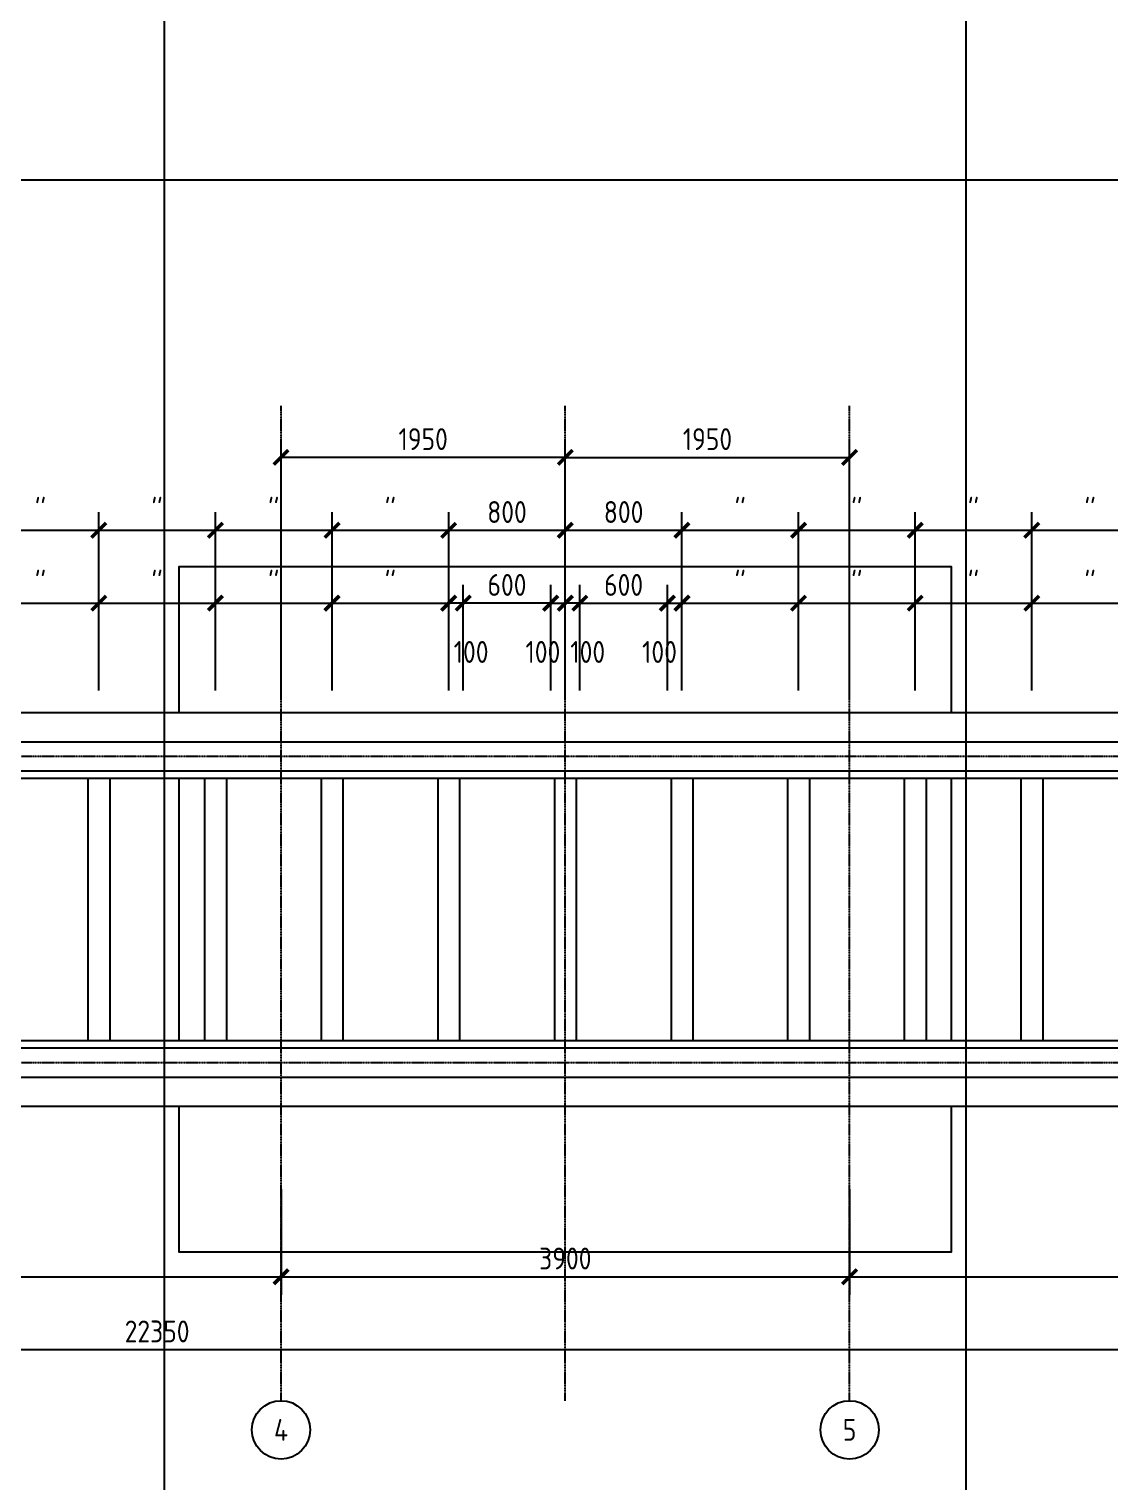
# Model space of a CAD drawing. Extents: x 105561 to 193510, y -55932 to 89115.
# Drawn here: x 136154 to 143568, y -22860 to -12895 of the extents above; entities that cross this region are included whole.
import ezdxf
from ezdxf.enums import TextEntityAlignment as Align

# ---------------------------------------------------------------- set-up
doc = ezdxf.new("R2010")
doc.units = 0
doc.header["$LTSCALE"] = 10
doc.header["$MEASUREMENT"] = 0
doc.header["$PDMODE"] = 3
doc.linetypes.add('CENTER2', pattern=[1.125, 0.75, -0.125, 0.125, -0.125])
doc.linetypes.add('HIDDEN', pattern=[0.375, 0.25, -0.125])
doc.layers.get('0').update_dxf_attribs({"linetype": 'CONTINUOUS'})
doc.layers.get('DEFPOINTS').update_dxf_attribs({"linetype": 'CONTINUOUS'})
for name, color, linetype in [('标注', 7, 'CONTINUOUS'), ('轴线', 6, 'CENTER2'), ('辅助', 2, 'CONTINUOUS'), ('门窗楼梯', 7, 'CONTINUOUS')]:
    doc.layers.add(name, color=color, linetype=linetype)
doc.styles.add('GB', font='gbenor.shx', dxfattribs={"bigfont": 'gbcbig.shx'})
doc.dimstyles.new('50', dxfattribs={"dimscale": 50, "dimtxt": 3, "dimasz": 2, "dimexe": 2.5, "dimexo": 3, "dimgap": 1, "dimtad": 1, "dimdec": 0, "dimzin": 12, "dimtxsty": 'GB', "dimblk1": 'ARCHTICK', "dimblk2": 'ARCHTICK', "dimsah": 1, "dimcen": 1, "dimclrd": 256, "dimclre": 256, "dimazin": 3, "dimtfac": 1, "dimtmove": 0, "dimatfit": 3, "dimtolj": 1})

# ---------------------------------------------------------------- blocks, each defined once
blk = doc.blocks.new('_ARCHTICK')
at = {"color": 0, "linetype": 'BYBLOCK', "const_width": 0.25}
blk.add_lwpolyline([(-0.5, -0.5), (0.5, 0.5)], dxfattribs=at)
blk = doc.blocks.new('*D117')
at = {"linetype": 'BYBLOCK'}
for p, q in [((139832.2, -17432.3), (139832.2, -15707.3)), ((141782.2, -17432.3), (141782.2, -15707.3)), ((139832.2, -15832.3), (141782.2, -15832.3))]:
    blk.add_line(p, q, dxfattribs=at)
at = {"layer": 'DEFPOINTS', "color": 0, "linetype": 'BYBLOCK'}
for p in [(141782.2, -15832.3), (139832.2, -17582.3), (141782.2, -17582.3)]:
    blk.add_point(p, dxfattribs=at)
at = {"linetype": 'BYBLOCK', "xscale": 100, "yscale": 100, "zscale": 100, "rotation": 180}
blk.add_blockref('_ARCHTICK', (139832.2, -15832.3), dxfattribs=at)
at = {"linetype": 'BYBLOCK', "xscale": 100, "yscale": 100, "zscale": 100}
blk.add_blockref('_ARCHTICK', (141782.2, -15832.3), dxfattribs=at)
at = {"color": 0, "linetype": 'BYBLOCK', "insert": (140807.2, -15707.3), "char_height": 150, "attachment_point": 5, "style": 'GB'}
blk.add_mtext('\\A1;1950', dxfattribs=at)
blk = doc.blocks.new('*D118')
at = {"linetype": 'BYBLOCK'}
for p, q in [((139832.2, -17432.3), (139832.2, -16207.3)), ((140632.2, -17432.3), (140632.2, -16207.3)), ((139832.2, -16332.3), (140632.2, -16332.3))]:
    blk.add_line(p, q, dxfattribs=at)
at = {"layer": 'DEFPOINTS', "color": 0, "linetype": 'BYBLOCK'}
for p in [(140632.2, -16332.3), (139832.2, -17582.3), (140632.2, -17582.3)]:
    blk.add_point(p, dxfattribs=at)
at = {"linetype": 'BYBLOCK', "xscale": 100, "yscale": 100, "zscale": 100, "rotation": 180}
blk.add_blockref('_ARCHTICK', (139832.2, -16332.3), dxfattribs=at)
at = {"linetype": 'BYBLOCK', "xscale": 100, "yscale": 100, "zscale": 100}
blk.add_blockref('_ARCHTICK', (140632.2, -16332.3), dxfattribs=at)
at = {"color": 0, "linetype": 'BYBLOCK', "insert": (140232.2, -16207.3), "char_height": 150, "attachment_point": 5, "style": 'GB'}
blk.add_mtext('\\A1;800', dxfattribs=at)
blk = doc.blocks.new('*D119')
at = {"linetype": 'BYBLOCK'}
for p, q in [((139932.2, -17432.3), (139932.2, -16707.3)), ((140532.2, -17432.3), (140532.2, -16707.3)), ((139932.2, -16832.3), (140532.2, -16832.3))]:
    blk.add_line(p, q, dxfattribs=at)
at = {"layer": 'DEFPOINTS', "color": 0, "linetype": 'BYBLOCK'}
for p in [(140532.2, -16832.3), (139932.2, -17582.3), (140532.2, -17582.3)]:
    blk.add_point(p, dxfattribs=at)
at = {"linetype": 'BYBLOCK', "xscale": 100, "yscale": 100, "zscale": 100, "rotation": 180}
blk.add_blockref('_ARCHTICK', (139932.2, -16832.3), dxfattribs=at)
at = {"linetype": 'BYBLOCK', "xscale": 100, "yscale": 100, "zscale": 100}
blk.add_blockref('_ARCHTICK', (140532.2, -16832.3), dxfattribs=at)
at = {"color": 0, "linetype": 'BYBLOCK', "insert": (140232.2, -16707.3), "char_height": 150, "attachment_point": 5, "style": 'GB'}
blk.add_mtext('\\A1;600', dxfattribs=at)
blk = doc.blocks.new('*D120')
at = {"linetype": 'BYBLOCK'}
for p, q in [((137882.2, -17432.3), (137882.2, -15707.3)), ((139832.2, -17432.3), (139832.2, -15707.3)), ((139832.2, -15832.3), (137882.2, -15832.3))]:
    blk.add_line(p, q, dxfattribs=at)
at = {"layer": 'DEFPOINTS', "color": 0, "linetype": 'BYBLOCK'}
for p in [(137882.2, -15832.3), (137882.2, -17582.3), (139832.2, -17582.3)]:
    blk.add_point(p, dxfattribs=at)
at = {"linetype": 'BYBLOCK', "xscale": 100, "yscale": 100, "zscale": 100, "rotation": 180.0000000000001}
blk.add_blockref('_ARCHTICK', (137882.2, -15832.3), dxfattribs=at)
at = {"linetype": 'BYBLOCK', "xscale": 100, "yscale": 100, "zscale": 100}
blk.add_blockref('_ARCHTICK', (139832.2, -15832.3), dxfattribs=at)
at = {"color": 0, "linetype": 'BYBLOCK', "insert": (138857.2, -15707.3), "char_height": 150, "attachment_point": 5, "style": 'GB'}
blk.add_mtext('\\A1;1950', dxfattribs=at)
blk = doc.blocks.new('*D121')
at = {"linetype": 'BYBLOCK'}
for p, q in [((140532.2, -17432.3), (140532.2, -16707.3)), ((140632.2, -17432.3), (140632.2, -16707.3)), ((140532.2, -16832.3), (140632.2, -16832.3))]:
    blk.add_line(p, q, dxfattribs=at)
at = {"layer": 'DEFPOINTS', "color": 0, "linetype": 'BYBLOCK'}
for p in [(140632.2, -16832.3), (140532.2, -17582.3), (140632.2, -17582.3)]:
    blk.add_point(p, dxfattribs=at)
at = {"linetype": 'BYBLOCK', "xscale": 100, "yscale": 100, "zscale": 100, "rotation": 180}
blk.add_blockref('_ARCHTICK', (140532.2, -16832.3), dxfattribs=at)
at = {"linetype": 'BYBLOCK', "xscale": 100, "yscale": 100, "zscale": 100}
blk.add_blockref('_ARCHTICK', (140632.2, -16832.3), dxfattribs=at)
at = {"color": 0, "linetype": 'BYBLOCK', "insert": (140478.4, -17167), "char_height": 150, "attachment_point": 5, "style": 'GB'}
blk.add_mtext('\\A1;100', dxfattribs=at)
blk = doc.blocks.new('*D122')
at = {"linetype": 'BYBLOCK'}
for p, q in [((139832.2, -17432.3), (139832.2, -16707.3)), ((139932.2, -17432.3), (139932.2, -16707.3)), ((139932.2, -16832.3), (139832.2, -16832.3))]:
    blk.add_line(p, q, dxfattribs=at)
at = {"layer": 'DEFPOINTS', "color": 0, "linetype": 'BYBLOCK'}
for p in [(139832.2, -16832.3), (139832.2, -17582.3), (139932.2, -17582.3)]:
    blk.add_point(p, dxfattribs=at)
at = {"linetype": 'BYBLOCK', "xscale": 100, "yscale": 100, "zscale": 100, "rotation": 180}
blk.add_blockref('_ARCHTICK', (139832.2, -16832.3), dxfattribs=at)
at = {"linetype": 'BYBLOCK', "xscale": 100, "yscale": 100, "zscale": 100}
blk.add_blockref('_ARCHTICK', (139932.2, -16832.3), dxfattribs=at)
at = {"color": 0, "linetype": 'BYBLOCK', "insert": (139986.1, -17167), "char_height": 150, "attachment_point": 5, "style": 'GB'}
blk.add_mtext('\\A1;100', dxfattribs=at)
blk = doc.blocks.new('*D124')
at = {"linetype": 'BYBLOCK'}
for p, q in [((139032.2, -17432.3), (139032.2, -16707.3)), ((139132.2, -17432.3), (139132.2, -16707.3)), ((139132.2, -16832.3), (139032.2, -16832.3))]:
    blk.add_line(p, q, dxfattribs=at)
at = {"layer": 'DEFPOINTS', "color": 0, "linetype": 'BYBLOCK'}
for p in [(139032.2, -16832.3), (139032.2, -17582.3), (139132.2, -17582.3)]:
    blk.add_point(p, dxfattribs=at)
at = {"linetype": 'BYBLOCK', "xscale": 100, "yscale": 100, "zscale": 100, "rotation": 180}
blk.add_blockref('_ARCHTICK', (139032.2, -16832.3), dxfattribs=at)
at = {"linetype": 'BYBLOCK', "xscale": 100, "yscale": 100, "zscale": 100}
blk.add_blockref('_ARCHTICK', (139132.2, -16832.3), dxfattribs=at)
at = {"color": 0, "linetype": 'BYBLOCK', "insert": (139186.1, -17167), "char_height": 150, "attachment_point": 5, "style": 'GB'}
blk.add_mtext('\\A1;100', dxfattribs=at)
blk = doc.blocks.new('*D123')
at = {"linetype": 'BYBLOCK'}
for p, q in [((139132.2, -17432.3), (139132.2, -16707.3)), ((139732.2, -17432.3), (139732.2, -16707.3)), ((139732.2, -16832.3), (139132.2, -16832.3))]:
    blk.add_line(p, q, dxfattribs=at)
at = {"layer": 'DEFPOINTS', "color": 0, "linetype": 'BYBLOCK'}
for p in [(139132.2, -16832.3), (139132.2, -17582.3), (139732.2, -17582.3)]:
    blk.add_point(p, dxfattribs=at)
at = {"linetype": 'BYBLOCK', "xscale": 100, "yscale": 100, "zscale": 100, "rotation": 180}
blk.add_blockref('_ARCHTICK', (139132.2, -16832.3), dxfattribs=at)
at = {"linetype": 'BYBLOCK', "xscale": 100, "yscale": 100, "zscale": 100}
blk.add_blockref('_ARCHTICK', (139732.2, -16832.3), dxfattribs=at)
at = {"color": 0, "linetype": 'BYBLOCK', "insert": (139432.2, -16707.3), "char_height": 150, "attachment_point": 5, "style": 'GB'}
blk.add_mtext('\\A1;600', dxfattribs=at)
blk = doc.blocks.new('*D125')
at = {"linetype": 'BYBLOCK'}
for p, q in [((139732.2, -17432.3), (139732.2, -16707.3)), ((139832.2, -17432.3), (139832.2, -16707.3)), ((139732.2, -16832.3), (139832.2, -16832.3))]:
    blk.add_line(p, q, dxfattribs=at)
at = {"layer": 'DEFPOINTS', "color": 0, "linetype": 'BYBLOCK'}
for p in [(139832.2, -16832.3), (139732.2, -17582.3), (139832.2, -17582.3)]:
    blk.add_point(p, dxfattribs=at)
at = {"linetype": 'BYBLOCK', "xscale": 100, "yscale": 100, "zscale": 100, "rotation": 180}
blk.add_blockref('_ARCHTICK', (139732.2, -16832.3), dxfattribs=at)
at = {"linetype": 'BYBLOCK', "xscale": 100, "yscale": 100, "zscale": 100}
blk.add_blockref('_ARCHTICK', (139832.2, -16832.3), dxfattribs=at)
at = {"color": 0, "linetype": 'BYBLOCK', "insert": (139678.4, -17167), "char_height": 150, "attachment_point": 5, "style": 'GB'}
blk.add_mtext('\\A1;100', dxfattribs=at)
blk = doc.blocks.new('*D126')
at = {"linetype": 'BYBLOCK'}
for p, q in [((139032.2, -17432.3), (139032.2, -16207.3)), ((139832.2, -17432.3), (139832.2, -16207.3)), ((139032.2, -16332.3), (139832.2, -16332.3))]:
    blk.add_line(p, q, dxfattribs=at)
at = {"layer": 'DEFPOINTS', "color": 0, "linetype": 'BYBLOCK'}
for p in [(139832.2, -16332.3), (139032.2, -17582.3), (139832.2, -17582.3)]:
    blk.add_point(p, dxfattribs=at)
at = {"linetype": 'BYBLOCK', "xscale": 100, "yscale": 100, "zscale": 100, "rotation": 180}
blk.add_blockref('_ARCHTICK', (139032.2, -16332.3), dxfattribs=at)
at = {"linetype": 'BYBLOCK', "xscale": 100, "yscale": 100, "zscale": 100}
blk.add_blockref('_ARCHTICK', (139832.2, -16332.3), dxfattribs=at)
at = {"color": 0, "linetype": 'BYBLOCK', "insert": (139432.2, -16207.3), "char_height": 150, "attachment_point": 5, "style": 'GB'}
blk.add_mtext('\\A1;800', dxfattribs=at)
blk = doc.blocks.new('*D127')
at = {"linetype": 'BYBLOCK'}
for p, q in [((140632.2, -17432.3), (140632.2, -16207.3)), ((141432.2, -17432.3), (141432.2, -16207.3)), ((140632.2, -16332.3), (141432.2, -16332.3))]:
    blk.add_line(p, q, dxfattribs=at)
at = {"layer": 'DEFPOINTS', "color": 0, "linetype": 'BYBLOCK'}
for p in [(141432.2, -16332.3), (140632.2, -17582.3), (141432.2, -17582.3)]:
    blk.add_point(p, dxfattribs=at)
at = {"linetype": 'BYBLOCK', "xscale": 100, "yscale": 100, "zscale": 100, "rotation": 180}
blk.add_blockref('_ARCHTICK', (140632.2, -16332.3), dxfattribs=at)
at = {"linetype": 'BYBLOCK', "xscale": 100, "yscale": 100, "zscale": 100}
blk.add_blockref('_ARCHTICK', (141432.2, -16332.3), dxfattribs=at)
at = {"color": 0, "linetype": 'BYBLOCK', "insert": (141032.2, -16207.3), "char_height": 150, "attachment_point": 5, "style": 'GB'}
blk.add_mtext("\\A1;''", dxfattribs=at)
blk = doc.blocks.new('*D128')
at = {"linetype": 'BYBLOCK'}
for p, q in [((140632.2, -17432.3), (140632.2, -16707.3)), ((141432.2, -17432.3), (141432.2, -16707.3)), ((140632.2, -16832.3), (141432.2, -16832.3))]:
    blk.add_line(p, q, dxfattribs=at)
at = {"layer": 'DEFPOINTS', "color": 0, "linetype": 'BYBLOCK'}
for p in [(141432.2, -16832.3), (140632.2, -17582.3), (141432.2, -17582.3)]:
    blk.add_point(p, dxfattribs=at)
at = {"linetype": 'BYBLOCK', "xscale": 100, "yscale": 100, "zscale": 100, "rotation": 180}
blk.add_blockref('_ARCHTICK', (140632.2, -16832.3), dxfattribs=at)
at = {"linetype": 'BYBLOCK', "xscale": 100, "yscale": 100, "zscale": 100}
blk.add_blockref('_ARCHTICK', (141432.2, -16832.3), dxfattribs=at)
at = {"color": 0, "linetype": 'BYBLOCK', "insert": (141032.2, -16707.3), "char_height": 150, "attachment_point": 5, "style": 'GB'}
blk.add_mtext("\\A1;''", dxfattribs=at)
blk = doc.blocks.new('*D130')
at = {"linetype": 'BYBLOCK'}
for p, q in [((141432.2, -17432.3), (141432.2, -16707.3)), ((142232.2, -17432.3), (142232.2, -16707.3)), ((141432.2, -16832.3), (142232.2, -16832.3))]:
    blk.add_line(p, q, dxfattribs=at)
at = {"layer": 'DEFPOINTS', "color": 0, "linetype": 'BYBLOCK'}
for p in [(142232.2, -16832.3), (141432.2, -17582.3), (142232.2, -17582.3)]:
    blk.add_point(p, dxfattribs=at)
at = {"linetype": 'BYBLOCK', "xscale": 100, "yscale": 100, "zscale": 100, "rotation": 180}
blk.add_blockref('_ARCHTICK', (141432.2, -16832.3), dxfattribs=at)
at = {"linetype": 'BYBLOCK', "xscale": 100, "yscale": 100, "zscale": 100}
blk.add_blockref('_ARCHTICK', (142232.2, -16832.3), dxfattribs=at)
at = {"color": 0, "linetype": 'BYBLOCK', "insert": (141832.2, -16707.3), "char_height": 150, "attachment_point": 5, "style": 'GB'}
blk.add_mtext("\\A1;''", dxfattribs=at)
blk = doc.blocks.new('*D129')
at = {"linetype": 'BYBLOCK'}
for p, q in [((141432.2, -17432.3), (141432.2, -16207.3)), ((142232.2, -17432.3), (142232.2, -16207.3)), ((141432.2, -16332.3), (142232.2, -16332.3))]:
    blk.add_line(p, q, dxfattribs=at)
at = {"layer": 'DEFPOINTS', "color": 0, "linetype": 'BYBLOCK'}
for p in [(142232.2, -16332.3), (141432.2, -17582.3), (142232.2, -17582.3)]:
    blk.add_point(p, dxfattribs=at)
at = {"linetype": 'BYBLOCK', "xscale": 100, "yscale": 100, "zscale": 100, "rotation": 180}
blk.add_blockref('_ARCHTICK', (141432.2, -16332.3), dxfattribs=at)
at = {"linetype": 'BYBLOCK', "xscale": 100, "yscale": 100, "zscale": 100}
blk.add_blockref('_ARCHTICK', (142232.2, -16332.3), dxfattribs=at)
at = {"color": 0, "linetype": 'BYBLOCK', "insert": (141832.2, -16207.3), "char_height": 150, "attachment_point": 5, "style": 'GB'}
blk.add_mtext("\\A1;''", dxfattribs=at)
blk = doc.blocks.new('*D132')
at = {"linetype": 'BYBLOCK'}
for p, q in [((142232.2, -17432.3), (142232.2, -16707.3)), ((143032.2, -17432.3), (143032.2, -16707.3)), ((142232.2, -16832.3), (143032.2, -16832.3))]:
    blk.add_line(p, q, dxfattribs=at)
at = {"layer": 'DEFPOINTS', "color": 0, "linetype": 'BYBLOCK'}
for p in [(143032.2, -16832.3), (142232.2, -17582.3), (143032.2, -17582.3)]:
    blk.add_point(p, dxfattribs=at)
at = {"linetype": 'BYBLOCK', "xscale": 100, "yscale": 100, "zscale": 100, "rotation": 180}
blk.add_blockref('_ARCHTICK', (142232.2, -16832.3), dxfattribs=at)
at = {"linetype": 'BYBLOCK', "xscale": 100, "yscale": 100, "zscale": 100}
blk.add_blockref('_ARCHTICK', (143032.2, -16832.3), dxfattribs=at)
at = {"color": 0, "linetype": 'BYBLOCK', "insert": (142632.2, -16707.3), "char_height": 150, "attachment_point": 5, "style": 'GB'}
blk.add_mtext("\\A1;''", dxfattribs=at)
blk = doc.blocks.new('*D131')
at = {"linetype": 'BYBLOCK'}
for p, q in [((142232.2, -17432.3), (142232.2, -16207.3)), ((143032.2, -17432.3), (143032.2, -16207.3)), ((142232.2, -16332.3), (143032.2, -16332.3))]:
    blk.add_line(p, q, dxfattribs=at)
at = {"layer": 'DEFPOINTS', "color": 0, "linetype": 'BYBLOCK'}
for p in [(143032.2, -16332.3), (142232.2, -17582.3), (143032.2, -17582.3)]:
    blk.add_point(p, dxfattribs=at)
at = {"linetype": 'BYBLOCK', "xscale": 100, "yscale": 100, "zscale": 100, "rotation": 180}
blk.add_blockref('_ARCHTICK', (142232.2, -16332.3), dxfattribs=at)
at = {"linetype": 'BYBLOCK', "xscale": 100, "yscale": 100, "zscale": 100}
blk.add_blockref('_ARCHTICK', (143032.2, -16332.3), dxfattribs=at)
at = {"color": 0, "linetype": 'BYBLOCK', "insert": (142632.2, -16207.3), "char_height": 150, "attachment_point": 5, "style": 'GB'}
blk.add_mtext("\\A1;''", dxfattribs=at)
blk = doc.blocks.new('*D134')
at = {"linetype": 'BYBLOCK'}
for p, q in [((143032.2, -17432.3), (143032.2, -16707.3)), ((143832.2, -17432.3), (143832.2, -16707.3)), ((143032.2, -16832.3), (143832.2, -16832.3))]:
    blk.add_line(p, q, dxfattribs=at)
at = {"layer": 'DEFPOINTS', "color": 0, "linetype": 'BYBLOCK'}
for p in [(143832.2, -16832.3), (143032.2, -17582.3), (143832.2, -17582.3)]:
    blk.add_point(p, dxfattribs=at)
at = {"linetype": 'BYBLOCK', "xscale": 100, "yscale": 100, "zscale": 100, "rotation": 180}
blk.add_blockref('_ARCHTICK', (143032.2, -16832.3), dxfattribs=at)
at = {"linetype": 'BYBLOCK', "xscale": 100, "yscale": 100, "zscale": 100}
blk.add_blockref('_ARCHTICK', (143832.2, -16832.3), dxfattribs=at)
at = {"color": 0, "linetype": 'BYBLOCK', "insert": (143432.2, -16707.3), "char_height": 150, "attachment_point": 5, "style": 'GB'}
blk.add_mtext("\\A1;''", dxfattribs=at)
blk = doc.blocks.new('*D133')
at = {"linetype": 'BYBLOCK'}
for p, q in [((143032.2, -17432.3), (143032.2, -16207.3)), ((143832.2, -17432.3), (143832.2, -16207.3)), ((143032.2, -16332.3), (143832.2, -16332.3))]:
    blk.add_line(p, q, dxfattribs=at)
at = {"layer": 'DEFPOINTS', "color": 0, "linetype": 'BYBLOCK'}
for p in [(143832.2, -16332.3), (143032.2, -17582.3), (143832.2, -17582.3)]:
    blk.add_point(p, dxfattribs=at)
at = {"linetype": 'BYBLOCK', "xscale": 100, "yscale": 100, "zscale": 100, "rotation": 180}
blk.add_blockref('_ARCHTICK', (143032.2, -16332.3), dxfattribs=at)
at = {"linetype": 'BYBLOCK', "xscale": 100, "yscale": 100, "zscale": 100}
blk.add_blockref('_ARCHTICK', (143832.2, -16332.3), dxfattribs=at)
at = {"color": 0, "linetype": 'BYBLOCK', "insert": (143432.2, -16207.3), "char_height": 150, "attachment_point": 5, "style": 'GB'}
blk.add_mtext("\\A1;''", dxfattribs=at)
blk = doc.blocks.new('*D150')
at = {"linetype": 'BYBLOCK'}
for p, q in [((138232.2, -17432.3), (138232.2, -16707.3)), ((139032.2, -17432.3), (139032.2, -16707.3)), ((138232.2, -16832.3), (139032.2, -16832.3))]:
    blk.add_line(p, q, dxfattribs=at)
at = {"layer": 'DEFPOINTS', "color": 0, "linetype": 'BYBLOCK'}
for p in [(139032.2, -16832.3), (138232.2, -17582.3), (139032.2, -17582.3)]:
    blk.add_point(p, dxfattribs=at)
at = {"linetype": 'BYBLOCK', "xscale": 100, "yscale": 100, "zscale": 100, "rotation": 180}
blk.add_blockref('_ARCHTICK', (138232.2, -16832.3), dxfattribs=at)
at = {"linetype": 'BYBLOCK', "xscale": 100, "yscale": 100, "zscale": 100}
blk.add_blockref('_ARCHTICK', (139032.2, -16832.3), dxfattribs=at)
at = {"color": 0, "linetype": 'BYBLOCK', "insert": (138632.2, -16707.3), "char_height": 150, "attachment_point": 5, "style": 'GB'}
blk.add_mtext("\\A1;''", dxfattribs=at)
blk = doc.blocks.new('*D149')
at = {"linetype": 'BYBLOCK'}
for p, q in [((138232.2, -17432.3), (138232.2, -16207.3)), ((139032.2, -17432.3), (139032.2, -16207.3)), ((138232.2, -16332.3), (139032.2, -16332.3))]:
    blk.add_line(p, q, dxfattribs=at)
at = {"layer": 'DEFPOINTS', "color": 0, "linetype": 'BYBLOCK'}
for p in [(139032.2, -16332.3), (138232.2, -17582.3), (139032.2, -17582.3)]:
    blk.add_point(p, dxfattribs=at)
at = {"linetype": 'BYBLOCK', "xscale": 100, "yscale": 100, "zscale": 100, "rotation": 180}
blk.add_blockref('_ARCHTICK', (138232.2, -16332.3), dxfattribs=at)
at = {"linetype": 'BYBLOCK', "xscale": 100, "yscale": 100, "zscale": 100}
blk.add_blockref('_ARCHTICK', (139032.2, -16332.3), dxfattribs=at)
at = {"color": 0, "linetype": 'BYBLOCK', "insert": (138632.2, -16207.3), "char_height": 150, "attachment_point": 5, "style": 'GB'}
blk.add_mtext("\\A1;''", dxfattribs=at)
blk = doc.blocks.new('*D151')
at = {"linetype": 'BYBLOCK'}
for p, q in [((137432.2, -17432.3), (137432.2, -16707.3)), ((138232.2, -17432.3), (138232.2, -16707.3)), ((137432.2, -16832.3), (138232.2, -16832.3))]:
    blk.add_line(p, q, dxfattribs=at)
at = {"layer": 'DEFPOINTS', "color": 0, "linetype": 'BYBLOCK'}
for p in [(138232.2, -16832.3), (137432.2, -17582.3), (138232.2, -17582.3)]:
    blk.add_point(p, dxfattribs=at)
at = {"linetype": 'BYBLOCK', "xscale": 100, "yscale": 100, "zscale": 100, "rotation": 180}
blk.add_blockref('_ARCHTICK', (137432.2, -16832.3), dxfattribs=at)
at = {"linetype": 'BYBLOCK', "xscale": 100, "yscale": 100, "zscale": 100}
blk.add_blockref('_ARCHTICK', (138232.2, -16832.3), dxfattribs=at)
at = {"color": 0, "linetype": 'BYBLOCK', "insert": (137832.2, -16707.3), "char_height": 150, "attachment_point": 5, "style": 'GB'}
blk.add_mtext("\\A1;''", dxfattribs=at)
blk = doc.blocks.new('*D152')
at = {"linetype": 'BYBLOCK'}
for p, q in [((137432.2, -17432.3), (137432.2, -16207.3)), ((138232.2, -17432.3), (138232.2, -16207.3)), ((137432.2, -16332.3), (138232.2, -16332.3))]:
    blk.add_line(p, q, dxfattribs=at)
at = {"layer": 'DEFPOINTS', "color": 0, "linetype": 'BYBLOCK'}
for p in [(138232.2, -16332.3), (137432.2, -17582.3), (138232.2, -17582.3)]:
    blk.add_point(p, dxfattribs=at)
at = {"linetype": 'BYBLOCK', "xscale": 100, "yscale": 100, "zscale": 100, "rotation": 180}
blk.add_blockref('_ARCHTICK', (137432.2, -16332.3), dxfattribs=at)
at = {"linetype": 'BYBLOCK', "xscale": 100, "yscale": 100, "zscale": 100}
blk.add_blockref('_ARCHTICK', (138232.2, -16332.3), dxfattribs=at)
at = {"color": 0, "linetype": 'BYBLOCK', "insert": (137832.2, -16207.3), "char_height": 150, "attachment_point": 5, "style": 'GB'}
blk.add_mtext("\\A1;''", dxfattribs=at)
blk = doc.blocks.new('*D153')
at = {"linetype": 'BYBLOCK'}
for p, q in [((136632.2, -17432.3), (136632.2, -16707.3)), ((137432.2, -17432.3), (137432.2, -16707.3)), ((136632.2, -16832.3), (137432.2, -16832.3))]:
    blk.add_line(p, q, dxfattribs=at)
at = {"layer": 'DEFPOINTS', "color": 0, "linetype": 'BYBLOCK'}
for p in [(137432.2, -16832.3), (136632.2, -17582.3), (137432.2, -17582.3)]:
    blk.add_point(p, dxfattribs=at)
at = {"linetype": 'BYBLOCK', "xscale": 100, "yscale": 100, "zscale": 100, "rotation": 180}
blk.add_blockref('_ARCHTICK', (136632.2, -16832.3), dxfattribs=at)
at = {"linetype": 'BYBLOCK', "xscale": 100, "yscale": 100, "zscale": 100}
blk.add_blockref('_ARCHTICK', (137432.2, -16832.3), dxfattribs=at)
at = {"color": 0, "linetype": 'BYBLOCK', "insert": (137032.2, -16707.3), "char_height": 150, "attachment_point": 5, "style": 'GB'}
blk.add_mtext("\\A1;''", dxfattribs=at)
blk = doc.blocks.new('*D154')
at = {"linetype": 'BYBLOCK'}
for p, q in [((136632.2, -17432.3), (136632.2, -16207.3)), ((137432.2, -17432.3), (137432.2, -16207.3)), ((136632.2, -16332.3), (137432.2, -16332.3))]:
    blk.add_line(p, q, dxfattribs=at)
at = {"layer": 'DEFPOINTS', "color": 0, "linetype": 'BYBLOCK'}
for p in [(137432.2, -16332.3), (136632.2, -17582.3), (137432.2, -17582.3)]:
    blk.add_point(p, dxfattribs=at)
at = {"linetype": 'BYBLOCK', "xscale": 100, "yscale": 100, "zscale": 100, "rotation": 180}
blk.add_blockref('_ARCHTICK', (136632.2, -16332.3), dxfattribs=at)
at = {"linetype": 'BYBLOCK', "xscale": 100, "yscale": 100, "zscale": 100}
blk.add_blockref('_ARCHTICK', (137432.2, -16332.3), dxfattribs=at)
at = {"color": 0, "linetype": 'BYBLOCK', "insert": (137032.2, -16207.3), "char_height": 150, "attachment_point": 5, "style": 'GB'}
blk.add_mtext("\\A1;''", dxfattribs=at)
blk = doc.blocks.new('*D155')
at = {"linetype": 'BYBLOCK'}
for p, q in [((135832.2, -17432.3), (135832.2, -16707.3)), ((136632.2, -17432.3), (136632.2, -16707.3)), ((135832.2, -16832.3), (136632.2, -16832.3))]:
    blk.add_line(p, q, dxfattribs=at)
at = {"layer": 'DEFPOINTS', "color": 0, "linetype": 'BYBLOCK'}
for p in [(136632.2, -16832.3), (135832.2, -17582.3), (136632.2, -17582.3)]:
    blk.add_point(p, dxfattribs=at)
at = {"linetype": 'BYBLOCK', "xscale": 100, "yscale": 100, "zscale": 100, "rotation": 180}
blk.add_blockref('_ARCHTICK', (135832.2, -16832.3), dxfattribs=at)
at = {"linetype": 'BYBLOCK', "xscale": 100, "yscale": 100, "zscale": 100}
blk.add_blockref('_ARCHTICK', (136632.2, -16832.3), dxfattribs=at)
at = {"color": 0, "linetype": 'BYBLOCK', "insert": (136232.2, -16707.3), "char_height": 150, "attachment_point": 5, "style": 'GB'}
blk.add_mtext("\\A1;''", dxfattribs=at)
blk = doc.blocks.new('*D156')
at = {"linetype": 'BYBLOCK'}
for p, q in [((135832.2, -17432.3), (135832.2, -16207.3)), ((136632.2, -17432.3), (136632.2, -16207.3)), ((135832.2, -16332.3), (136632.2, -16332.3))]:
    blk.add_line(p, q, dxfattribs=at)
at = {"layer": 'DEFPOINTS', "color": 0, "linetype": 'BYBLOCK'}
for p in [(136632.2, -16332.3), (135832.2, -17582.3), (136632.2, -17582.3)]:
    blk.add_point(p, dxfattribs=at)
at = {"linetype": 'BYBLOCK', "xscale": 100, "yscale": 100, "zscale": 100, "rotation": 180}
blk.add_blockref('_ARCHTICK', (135832.2, -16332.3), dxfattribs=at)
at = {"linetype": 'BYBLOCK', "xscale": 100, "yscale": 100, "zscale": 100}
blk.add_blockref('_ARCHTICK', (136632.2, -16332.3), dxfattribs=at)
at = {"color": 0, "linetype": 'BYBLOCK', "insert": (136232.2, -16207.3), "char_height": 150, "attachment_point": 5, "style": 'GB'}
blk.add_mtext("\\A1;''", dxfattribs=at)
blk = doc.blocks.new('轴')
blk.add_circle((0, 0), 4)
blk = doc.blocks.new('*D214')
at = {"linetype": 'BYBLOCK'}
for p, q in [((141782.2, -20852.3), (141782.2, -21577.3)), ((146982.2, -20852.3), (146982.2, -21577.3)), ((141782.2, -21452.3), (146982.2, -21452.3))]:
    blk.add_line(p, q, dxfattribs=at)
at = {"layer": 'DEFPOINTS', "color": 0, "linetype": 'BYBLOCK'}
for p in [(141782.2, -20702.3), (146982.2, -20702.3), (146982.2, -21452.3)]:
    blk.add_point(p, dxfattribs=at)
at = {"linetype": 'BYBLOCK', "xscale": 100, "yscale": 100, "zscale": 100, "rotation": 180}
blk.add_blockref('_ARCHTICK', (141782.2, -21452.3), dxfattribs=at)
at = {"linetype": 'BYBLOCK', "xscale": 100, "yscale": 100, "zscale": 100}
blk.add_blockref('_ARCHTICK', (146982.2, -21452.3), dxfattribs=at)
at = {"color": 0, "linetype": 'BYBLOCK', "insert": (144382.2, -21327.3), "char_height": 150, "attachment_point": 5, "style": 'GB'}
blk.add_mtext('\\A1;5200', dxfattribs=at)
blk = doc.blocks.new('*D217')
at = {"linetype": 'BYBLOCK'}
for p, q in [((137882.2, -20852.3), (137882.2, -21577.3)), ((141782.2, -20852.3), (141782.2, -21577.3)), ((137882.2, -21452.3), (141782.2, -21452.3))]:
    blk.add_line(p, q, dxfattribs=at)
at = {"layer": 'DEFPOINTS', "color": 0, "linetype": 'BYBLOCK'}
for p in [(137882.2, -20702.3), (141782.2, -20702.3), (141782.2, -21452.3)]:
    blk.add_point(p, dxfattribs=at)
at = {"linetype": 'BYBLOCK', "xscale": 100, "yscale": 100, "zscale": 100, "rotation": 180}
blk.add_blockref('_ARCHTICK', (137882.2, -21452.3), dxfattribs=at)
at = {"linetype": 'BYBLOCK', "xscale": 100, "yscale": 100, "zscale": 100}
blk.add_blockref('_ARCHTICK', (141782.2, -21452.3), dxfattribs=at)
at = {"color": 0, "linetype": 'BYBLOCK', "insert": (139832.2, -21327.3), "char_height": 150, "attachment_point": 5, "style": 'GB'}
blk.add_mtext('\\A1;3900', dxfattribs=at)
blk = doc.blocks.new('*D216')
at = {"linetype": 'BYBLOCK'}
for p, q in [((129732.2, -20852.3), (129732.2, -21577.3)), ((137882.2, -20852.3), (137882.2, -21577.3)), ((129732.2, -21452.3), (137882.2, -21452.3))]:
    blk.add_line(p, q, dxfattribs=at)
at = {"layer": 'DEFPOINTS', "color": 0, "linetype": 'BYBLOCK'}
for p in [(129732.2, -20702.3), (137882.2, -20702.3), (137882.2, -21452.3)]:
    blk.add_point(p, dxfattribs=at)
at = {"linetype": 'BYBLOCK', "xscale": 100, "yscale": 100, "zscale": 100, "rotation": 180}
blk.add_blockref('_ARCHTICK', (129732.2, -21452.3), dxfattribs=at)
at = {"linetype": 'BYBLOCK', "xscale": 100, "yscale": 100, "zscale": 100}
blk.add_blockref('_ARCHTICK', (137882.2, -21452.3), dxfattribs=at)
at = {"color": 0, "linetype": 'BYBLOCK', "insert": (133807.2, -21327.3), "char_height": 150, "attachment_point": 5, "style": 'GB'}
blk.add_mtext('\\A1;8150', dxfattribs=at)
blk = doc.blocks.new('*D276')
at = {"linetype": 'BYBLOCK'}
for p, q in [((125857.2, -20852.3), (125857.2, -22077.3)), ((148207.2, -20852.3), (148207.2, -22077.3)), ((125857.2, -21952.3), (148207.2, -21952.3))]:
    blk.add_line(p, q, dxfattribs=at)
at = {"layer": 'DEFPOINTS', "color": 0, "linetype": 'BYBLOCK'}
for p in [(125857.2, -20702.3), (148207.2, -20702.3), (148207.2, -21952.3)]:
    blk.add_point(p, dxfattribs=at)
at = {"linetype": 'BYBLOCK', "xscale": 100, "yscale": 100, "zscale": 100, "rotation": 180}
blk.add_blockref('_ARCHTICK', (125857.2, -21952.3), dxfattribs=at)
at = {"linetype": 'BYBLOCK', "xscale": 100, "yscale": 100, "zscale": 100}
blk.add_blockref('_ARCHTICK', (148207.2, -21952.3), dxfattribs=at)
at = {"color": 0, "linetype": 'BYBLOCK', "insert": (137032.2, -21827.3), "char_height": 150, "attachment_point": 5, "style": 'GB'}
blk.add_mtext('\\A1;22350', dxfattribs=at)

msp = doc.modelspace()

# ---------------------------------------------------------------- linework, layer by layer
at = {"layer": '轴线'}
for p, q in [((137882.2, -22302.3), (137882.2, -15478.9)), ((139832.2, -22302.3), (139832.2, -15478.9)), ((141782.2, -22302.3), (141782.2, -15478.9)), ((125562.2, -17882.3), (150352.2, -17882.3)), ((125562.2, -19982.3), (150352.2, -19982.3))]:
    msp.add_line(p, q, dxfattribs=at)
at = {"layer": '辅助'}
for p, q in [((137082.2, -38302.3), (137082.2, 8893.5)), ((142582.2, -38302.3), (142582.2, 8893.5))]:
    msp.add_line(p, q, dxfattribs=at)
at = {"layer": '辅助', "linetype": 'HIDDEN'}
for p, q in [((125857.2, -17782.3), (148207.2, -17782.3)), ((125857.2, -17982.3), (148207.2, -17982.3)), ((125857.2, -19882.3), (148207.2, -19882.3)), ((125857.2, -20082.3), (148207.2, -20082.3))]:
    msp.add_line(p, q, dxfattribs=at)
at = {"layer": '辅助'}
msp.add_lwpolyline([(124982.2, -25932.3), (150982.2, -25932.3), (150982.2, -13932.3), (124982.2, -13932.3)], close=True, dxfattribs=at)
at = {"layer": '门窗楼梯'}
for p, q in [((125857.2, -17582.3), (148207.2, -17582.3)), ((126307.2, -18032.3), (147757.2, -18032.3)), ((136557.2, -18032.3), (136557.2, -19832.3)), ((136707.2, -18032.3), (136707.2, -19832.3)), ((137357.2, -18032.3), (137357.2, -19832.3)), ((137507.2, -18032.3), (137507.2, -19832.3)), ((138157.2, -18032.3), (138157.2, -19832.3)), ((138307.2, -18032.3), (138307.2, -19832.3)), ((138957.2, -18032.3), (138957.2, -19832.3)), ((139107.2, -18032.3), (139107.2, -19832.3)), ((139757.2, -18032.3), (139757.2, -19832.3)), ((139907.2, -18032.3), (139907.2, -19832.3)), ((140557.2, -18032.3), (140557.2, -19832.3)), ((140707.2, -18032.3), (140707.2, -19832.3)), ((141357.2, -18032.3), (141357.2, -19832.3)), ((141507.2, -18032.3), (141507.2, -19832.3)), ((142157.2, -18032.3), (142157.2, -19832.3)), ((142307.2, -18032.3), (142307.2, -19832.3)), ((142957.2, -18032.3), (142957.2, -19832.3)), ((143107.2, -18032.3), (143107.2, -19832.3)), ((126307.2, -19832.3), (147757.2, -19832.3)), ((125857.2, -20282.3), (148207.2, -20282.3))]:
    msp.add_line(p, q, dxfattribs=at)
for points in [[(142482.2, -17582.3), (142482.2, -16582.3), (137182.2, -16582.3), (137182.2, -17582.3)], [(137182.2, -18032.3), (137182.2, -19832.3)], [(142482.2, -19832.3), (142482.2, -18032.3)], [(137182.2, -20282.3), (137182.2, -21282.3), (142482.2, -21282.3), (142482.2, -20282.3)]]:
    msp.add_lwpolyline(points, dxfattribs=at)

# ---------------------------------------------------------------- block references
at = {"layer": '标注', "color": 1}
ref = msp.add_blockref('轴', (137882.2, -22502.3), dxfattribs=dict(at, xscale=50, yscale=50, zscale=50))
ref.add_attrib('1', '4', dxfattribs={"layer": '0', "color": 0, "height": 150, "style": 'GB', "flags": 12}).set_placement((137882.2, -22502.3), align=Align.MIDDLE)
ref = msp.add_blockref('轴', (141782.2, -22502.3), dxfattribs=dict(at, xscale=50, yscale=50, zscale=50))
ref.add_attrib('1', '5', dxfattribs={"layer": '0', "color": 0, "height": 150, "style": 'GB', "flags": 12}).set_placement((141782.2, -22502.3), align=Align.MIDDLE)

# ---------------------------------------------------------------- dimensions: what is measured, and where the dimension line sits
for p1, p2, distance, picture, middle in [((139832.2, -17582.3), (137882.2, -17582.3), -1750, '*D120', (138857.2, -15707.3)), ((139832.2, -17582.3), (141782.2, -17582.3), 1750, '*D117', (140807.2, -15707.3)), ((139032.2, -17582.3), (139832.2, -17582.3), 1250, '*D126', (139432.2, -16207.3)), ((139832.2, -17582.3), (140632.2, -17582.3), 1250, '*D118', (140232.2, -16207.3)), ((139732.2, -17582.3), (139132.2, -17582.3), -750, '*D123', (139432.2, -16707.3)), ((139932.2, -17582.3), (140532.2, -17582.3), 750, '*D119', (140232.2, -16707.3)), ((125857.2, -20702.3), (148207.2, -20702.3), -1250, '*D276', (137032.2, -21827.3)), ((129732.2, -20702.3), (137882.2, -20702.3), -750, '*D216', (133807.2, -21327.3)), ((137882.2, -20702.3), (141782.2, -20702.3), -750, '*D217', (139832.2, -21327.3)), ((141782.2, -20702.3), (146982.2, -20702.3), -750, '*D214', (144382.2, -21327.3))]:
    dim = msp.add_aligned_dim(p1=p1, p2=p2, distance=distance, dimstyle='50', dxfattribs=at)
    dim.commit()
    dim.dimension.update_dxf_attribs({"geometry": picture, "text_midpoint": middle})
for p1, p2, distance, picture, middle in [((135832.2, -17582.3), (136632.2, -17582.3), 1250, '*D156', (136232.2, -16207.3)), ((136632.2, -17582.3), (137432.2, -17582.3), 1250, '*D154', (137032.2, -16207.3)), ((137432.2, -17582.3), (138232.2, -17582.3), 1250, '*D152', (137832.2, -16207.3)), ((138232.2, -17582.3), (139032.2, -17582.3), 1250, '*D149', (138632.2, -16207.3)), ((140632.2, -17582.3), (141432.2, -17582.3), 1250, '*D127', (141032.2, -16207.3)), ((141432.2, -17582.3), (142232.2, -17582.3), 1250, '*D129', (141832.2, -16207.3)), ((142232.2, -17582.3), (143032.2, -17582.3), 1250, '*D131', (142632.2, -16207.3)), ((143032.2, -17582.3), (143832.2, -17582.3), 1250, '*D133', (143432.2, -16207.3)), ((135832.2, -17582.3), (136632.2, -17582.3), 750, '*D155', (136232.2, -16707.3)), ((136632.2, -17582.3), (137432.2, -17582.3), 750, '*D153', (137032.2, -16707.3)), ((137432.2, -17582.3), (138232.2, -17582.3), 750, '*D151', (137832.2, -16707.3)), ((138232.2, -17582.3), (139032.2, -17582.3), 750, '*D150', (138632.2, -16707.3)), ((140632.2, -17582.3), (141432.2, -17582.3), 750, '*D128', (141032.2, -16707.3)), ((141432.2, -17582.3), (142232.2, -17582.3), 750, '*D130', (141832.2, -16707.3)), ((142232.2, -17582.3), (143032.2, -17582.3), 750, '*D132', (142632.2, -16707.3)), ((143032.2, -17582.3), (143832.2, -17582.3), 750, '*D134', (143432.2, -16707.3))]:
    dim = msp.add_aligned_dim(p1=p1, p2=p2, distance=distance, text="''", dimstyle='50', dxfattribs=at)
    dim.commit()
    dim.dimension.update_dxf_attribs({"geometry": picture, "text_midpoint": middle})
for base, p1, p2, angle, picture, middle in [((139032.2, -16832.3), (139132.2, -17582.3), (139032.2, -17582.3), 180, '*D124', (139186.1, -17167)), ((139832.2, -16832.3), (139732.2, -17582.3), (139832.2, -17582.3), 0, '*D125', (139678.4, -17167)), ((139832.2, -16832.3), (139932.2, -17582.3), (139832.2, -17582.3), 180, '*D122', (139986.1, -17167)), ((140632.2, -16832.3), (140532.2, -17582.3), (140632.2, -17582.3), 0, '*D121', (140478.4, -17167))]:
    dim = msp.add_linear_dim(base=base, p1=p1, p2=p2, angle=angle, dimstyle='50', dxfattribs=at)
    dim.commit()
    dim.dimension.update_dxf_attribs({"geometry": picture, "text_midpoint": middle, "dimtype": 161})

doc.saveas('drawing.dxf')
